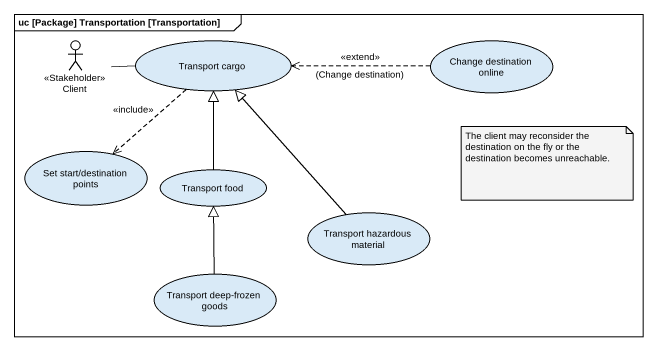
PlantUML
@startuml
mainframe uc [Package] Transportation [Transportation]
actor Client <<Stakeholder>>
usecase "Transport cargo" as Transport_cargo
usecase "Change destination online" as Change_destination_online
usecase "Set start/destination points" as Set_start_destination_points
usecase "Transport food" as Transport_food
usecase "Transport hazardous material" as Transport_hazardous_material
usecase "Transport deep-frozen goods" as Transport_deep_frozen_goods
Client -right- Transport_cargo
Transport_cargo ..> Set_start_destination_points : <<include>>
Change_destination_online .left.> Transport_cargo : <<extend>>\n(Change destination)
Transport_food -up-|> Transport_cargo
Transport_hazardous_material -up-|> Transport_cargo
Transport_deep_frozen_goods -up-|> Transport_food
note as N1
  The client may reconsider the destination on the fly or the destination becomes unreachable.
end note
@enduml
